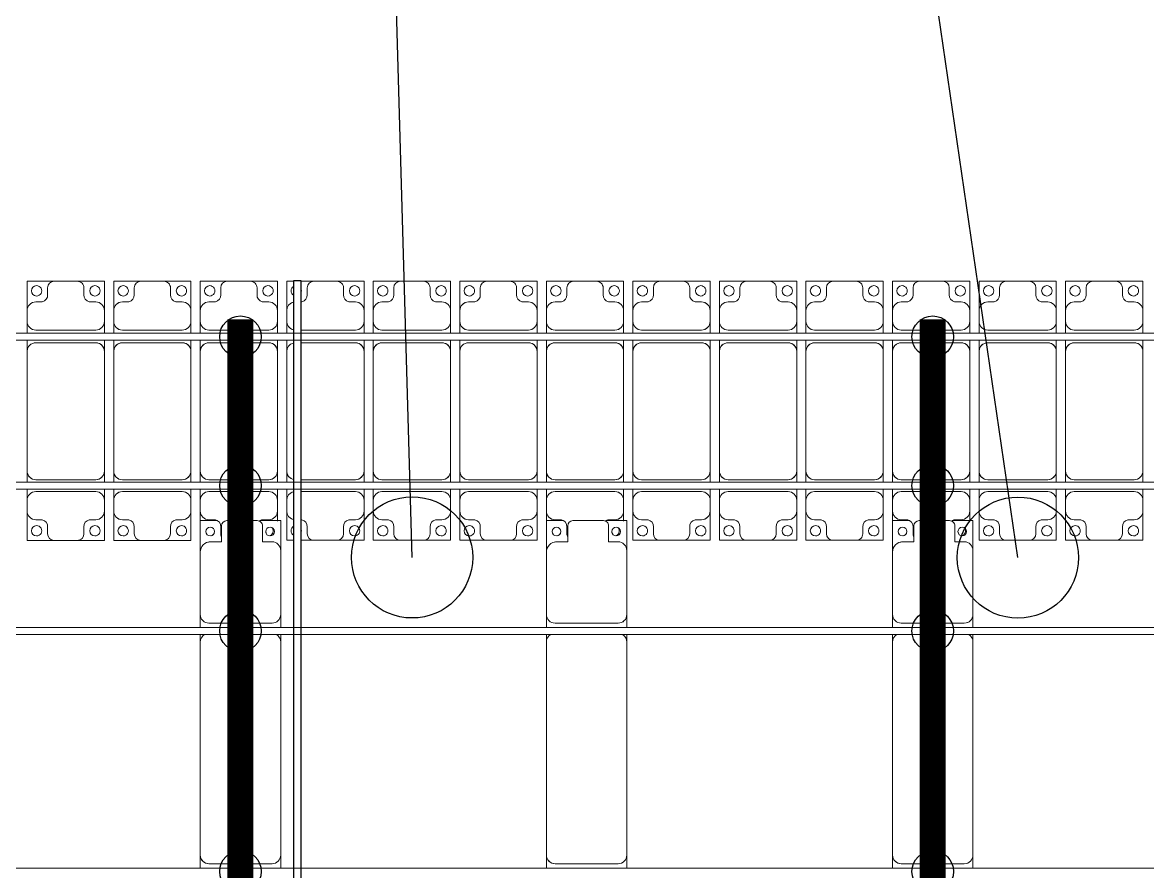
# Model space of a CAD drawing. Header units: millimetres. Extents: x -178706 to 107777, y -87310 to 933.
# Drawn here: x -120151 to -113651, y -8881 to -3975 of the extents above; entities that cross this region are included whole.
import ezdxf

# ---------------------------------------------------------------- set-up
doc = ezdxf.new("R2010")
doc.units = ezdxf.units.MM
doc.layers.add('A-GENM', color=13, linetype='Continuous', lineweight=9)
doc.layers.add('S-BEAM', color=12, linetype='Continuous', lineweight=9)
for name, color, linetype in [('GC-BICH NEO', 6, 'Continuous'), ('GC-DAY NEO', 5, 'Continuous'), ('GC-HOP 40x60 GIA CUONG', 1, 'Continuous')]:
    doc.layers.add(name, color=color, linetype=linetype)

# ---------------------------------------------------------------- blocks, each defined once
blk = doc.blocks.new('Dai phao do pin - DẢI PHAO ĐỠ PIN-V26-BỐ TRÍ KHUNG KẾT CẤU BÈ PIN 04')
at = {"layer": 'A-GENM', "color": 7}
for p, q in [((67074.7, 241.6), (67149.7, 241.6)), ((68380.3, 241.6), (67149.7, 241.6)), ((68380.3, 241.6), (68424.7, 241.6)), ((68464.7, 241.6), (68539.7, 241.6)), ((68899.7, 241.6), (68539.7, 241.6)), ((68899.7, 241.6), (69082.2, 241.6)), ((69082.2, 241.6), (69082.2, 142.1)), ((67099.7, 191.6), (67099.7, -173.4)), ((68489.7, 191.6), (68489.7, -173.4)), ((68959.7, 118.2), (68959.7, 181.6)), ((69052.2, 118.2), (68959.7, 118.2)), ((69082.2, -88.2), (69082.2, 88.2)), ((68959.7, -173.4), (68959.7, -118.2)), ((68959.7, -118.2), (69052.2, -118.2)), ((69082.2, -105.4), (69082.2, -223.4)), ((67149.7, -223.4), (67074.7, -223.4)), ((67149.7, -223.4), (68380.3, -223.4)), ((68424.7, -223.4), (68380.3, -223.4)), ((68539.7, -223.4), (68464.7, -223.4)), ((68539.7, -223.4), (68909.7, -223.4)), ((69082.2, -223.4), (68909.7, -223.4))]:
    blk.add_line(p, q, dxfattribs=at)
for centre, radius, start, end in [((67149.7, 191.6), 50, 90, 180), ((67149.7, 191.6), 50, 105, 180), ((68380.3, 191.6), 50, 30, 90), ((68380.3, 191.6), 50, 30, 90), ((68539.7, 191.6), 50, 90, 180), ((68539.7, 191.6), 50, 135, 180), ((68899.7, 181.6), 60, 0, 90), ((68899.7, 181.6), 60, 0, 30), ((69018.6, 183.2), 25, 360, 180), ((69018.6, 183.2), 25, 180, 360), ((69052.2, 88.2), 30, 360, 90), ((69052.2, -88.2), 30, 270, 0), ((69052.2, -88.2), 30, 300, 330), ((67149.7, -173.4), 50, 180, 270), ((67149.7, -173.4), 50, 180, 270), ((68539.7, -173.4), 50, 180, 270), ((68539.7, -173.4), 50, 180, 225), ((68909.7, -173.4), 50, 270, 0), ((68909.7, -173.4), 50, 315, 0), ((69018.6, -161.8), 25, 360, 180), ((69018.6, -161.8), 25, 180, 360), ((69018.6, -161.8), 25, 90, 105), ((68380.3, -173.4), 50, 270, 330), ((68380.3, -173.4), 50, 285, 330)]:
    blk.add_arc(centre, radius, start, end, dxfattribs=at)
blk = doc.blocks.new('Dai phao do pin - DẢI PHAO ĐỠ PIN-V27-BỐ TRÍ KHUNG KẾT CẤU BÈ PIN 04')
at = {"layer": 'A-GENM', "color": 7}
for p, q in [((67074.7, 241.6), (67149.7, 241.6)), ((68380.3, 241.6), (67149.7, 241.6)), ((68380.3, 241.6), (68424.7, 241.6)), ((68464.7, 241.6), (68539.7, 241.6)), ((68899.7, 241.6), (68539.7, 241.6)), ((68899.7, 241.6), (69082.2, 241.6)), ((69082.2, 241.6), (69082.2, 142.1)), ((67099.7, 191.6), (67099.7, -173.4)), ((68489.7, 191.6), (68489.7, -173.4)), ((68959.7, 118.2), (68959.7, 181.6)), ((69052.2, 118.2), (68959.7, 118.2)), ((69082.2, -88.2), (69082.2, 88.2)), ((68959.7, -173.4), (68959.7, -118.2)), ((68959.7, -118.2), (69052.2, -118.2)), ((69082.2, -105.4), (69082.2, -223.4)), ((67149.7, -223.4), (67074.7, -223.4)), ((67149.7, -223.4), (68380.3, -223.4)), ((68424.7, -223.4), (68380.3, -223.4)), ((68539.7, -223.4), (68464.7, -223.4)), ((68539.7, -223.4), (68909.7, -223.4)), ((69082.2, -223.4), (68909.7, -223.4))]:
    blk.add_line(p, q, dxfattribs=at)
for centre, radius, start, end in [((67149.7, 191.6), 50, 90, 180), ((67149.7, 191.6), 50, 105, 180), ((68380.3, 191.6), 50, 30, 90), ((68380.3, 191.6), 50, 30, 90), ((68539.7, 191.6), 50, 90, 180), ((68539.7, 191.6), 50, 135, 180), ((68899.7, 181.6), 60, 0, 90), ((68899.7, 181.6), 60, 0, 30), ((69018.6, 183.2), 25, 360, 180), ((69018.6, 183.2), 25, 180, 360), ((69052.2, 88.2), 30, 360, 90), ((69052.2, -88.2), 30, 270, 0), ((69052.2, -88.2), 30, 300, 330), ((67149.7, -173.4), 50, 180, 270), ((67149.7, -173.4), 50, 180, 270), ((68539.7, -173.4), 50, 180, 270), ((68539.7, -173.4), 50, 180, 225), ((68909.7, -173.4), 50, 270, 0), ((68909.7, -173.4), 50, 315, 0), ((69018.6, -161.8), 25, 360, 180), ((69018.6, -161.8), 25, 180, 360), ((69018.6, -161.8), 25, 90, 105), ((68380.3, -173.4), 50, 270, 330), ((68380.3, -173.4), 50, 285, 330)]:
    blk.add_arc(centre, radius, start, end, dxfattribs=at)
blk = doc.blocks.new('Dai phao do pin - DẢI PHAO ĐỠ PIN-V28-BỐ TRÍ KHUNG KẾT CẤU BÈ PIN 04')
at = {"layer": 'A-GENM', "color": 7}
for p, q in [((67074.7, 241.6), (67149.7, 241.6)), ((68380.3, 241.6), (67149.7, 241.6)), ((68380.3, 241.6), (68424.7, 241.6)), ((68464.7, 241.6), (68539.7, 241.6)), ((68899.7, 241.6), (68539.7, 241.6)), ((68899.7, 241.6), (69082.2, 241.6)), ((69082.2, 241.6), (69082.2, 142.1)), ((67099.7, 191.6), (67099.7, -173.4)), ((68489.7, 191.6), (68489.7, -173.4)), ((68959.7, 118.2), (68959.7, 181.6)), ((69052.2, 118.2), (68959.7, 118.2)), ((69082.2, -88.2), (69082.2, 88.2)), ((68959.7, -173.4), (68959.7, -118.2)), ((68959.7, -118.2), (69052.2, -118.2)), ((69082.2, -105.4), (69082.2, -223.4)), ((67149.7, -223.4), (67074.7, -223.4)), ((67149.7, -223.4), (68380.3, -223.4)), ((68424.7, -223.4), (68380.3, -223.4)), ((68539.7, -223.4), (68464.7, -223.4)), ((68539.7, -223.4), (68909.7, -223.4)), ((69082.2, -223.4), (68909.7, -223.4))]:
    blk.add_line(p, q, dxfattribs=at)
for centre, radius, start, end in [((67149.7, 191.6), 50, 90, 180), ((67149.7, 191.6), 50, 105, 180), ((68380.3, 191.6), 50, 30, 90), ((68380.3, 191.6), 50, 30, 90), ((68539.7, 191.6), 50, 90, 180), ((68539.7, 191.6), 50, 135, 180), ((68899.7, 181.6), 60, 0, 90), ((68899.7, 181.6), 60, 0, 30), ((69018.6, 183.2), 25, 360, 180), ((69018.6, 183.2), 25, 180, 360), ((69052.2, 88.2), 30, 360, 90), ((69052.2, -88.2), 30, 270, 0), ((69052.2, -88.2), 30, 300, 330), ((67149.7, -173.4), 50, 180, 270), ((67149.7, -173.4), 50, 180, 270), ((68539.7, -173.4), 50, 180, 270), ((68539.7, -173.4), 50, 180, 225), ((68909.7, -173.4), 50, 270, 0), ((68909.7, -173.4), 50, 315, 0), ((69018.6, -161.8), 25, 360, 180), ((69018.6, -161.8), 25, 180, 360), ((69018.6, -161.8), 25, 90, 105), ((68380.3, -173.4), 50, 270, 330), ((68380.3, -173.4), 50, 285, 330)]:
    blk.add_arc(centre, radius, start, end, dxfattribs=at)
blk = doc.blocks.new('Dầm C52 - Dầm C52-21052-BỐ TRÍ KHUNG KẾT CẤU BÈ PIN 04')
at = {"layer": 'S-BEAM', "color": 1}
blk.add_line((63551.9, -20), (-63551.9, -20), dxfattribs=at)
blk = doc.blocks.new('Dầm C52 - Dầm C52-21053-BỐ TRÍ KHUNG KẾT CẤU BÈ PIN 04')
at = {"layer": 'S-BEAM', "color": 1}
for p, q in [((-63553.8, 20), (63553.8, 20)), ((63553.8, -20), (-63553.8, -20))]:
    blk.add_line(p, q, dxfattribs=at)
blk = doc.blocks.new('Dầm C52 - Dầm C52-21054-BỐ TRÍ KHUNG KẾT CẤU BÈ PIN 04')
at = {"layer": 'S-BEAM', "color": 1}
for p, q in [((-63555, 20), (63555, 20)), ((63555, -20), (-63555, -20))]:
    blk.add_line(p, q, dxfattribs=at)
blk = doc.blocks.new('Dầm C52 - Dầm C52-21055-BỐ TRÍ KHUNG KẾT CẤU BÈ PIN 04')
at = {"layer": 'S-BEAM', "color": 1}
for p, q in [((-63556.2, 20), (63556.2, 20)), ((63556.2, -20), (-63556.2, -20))]:
    blk.add_line(p, q, dxfattribs=at)
blk = doc.blocks.new('Dầm C52 - Hộp 40x60-15957-BỐ TRÍ KHUNG KẾT CẤU BÈ PIN 04')
at = {"layer": 'S-BEAM', "color": 3, "lineweight": 25}
for p, q in [((-37160, 20), (37160, 20)), ((37160, 20), (37160, -20)), ((37160, -20), (-37160, -20))]:
    blk.add_line(p, q, dxfattribs=at)
blk = doc.blocks.new('Dai phaodi lai - DẢI PHAO ĐI LẠI-21666-BỐ TRÍ KHUNG KẾT CẤU BÈ PIN 04')
at = {"layer": 'A-GENM', "color": 7}
for p, q in [((50776.8, 748.4), (50933.1, 748.4)), ((50776.8, 579.3), (50776.8, 748.4)), ((51066.9, 748.4), (50933.1, 748.4)), ((51066.9, 748.4), (51223.2, 748.4)), ((51223.2, 748.4), (51223.2, 579.3)), ((51276.8, 748.4), (51433.1, 748.4)), ((51276.8, 579.3), (51276.8, 748.4)), ((51566.9, 748.4), (51433.1, 748.4)), ((51566.9, 748.4), (51723.2, 748.4)), ((51723.2, 748.4), (51723.2, 579.3)), ((51776.8, 748.4), (51933.1, 748.4)), ((51776.8, 579.3), (51776.8, 748.4)), ((52066.9, 748.4), (51933.1, 748.4)), ((52066.9, 748.4), (52223.2, 748.4)), ((52223.2, 748.4), (52223.2, 579.3)), ((52276.8, 748.4), (52318.3, 748.4)), ((52276.8, 579.3), (52276.8, 748.4)), ((52358.3, 748.4), (52433.1, 748.4)), ((52566.9, 748.4), (52433.1, 748.4)), ((52566.9, 748.4), (52723.2, 748.4)), ((52723.2, 748.4), (52723.2, 579.3)), ((52776.8, 748.4), (52933.1, 748.4)), ((52776.8, 579.3), (52776.8, 748.4)), ((53066.9, 748.4), (52933.1, 748.4)), ((53066.9, 748.4), (53223.2, 748.4)), ((53223.2, 748.4), (53223.2, 579.3)), ((53276.8, 748.4), (53433.1, 748.4)), ((53276.8, 579.3), (53276.8, 748.4)), ((53566.9, 748.4), (53433.1, 748.4)), ((53566.9, 748.4), (53723.2, 748.4)), ((53723.2, 748.4), (53723.2, 579.3)), ((53776.8, 748.4), (53933.1, 748.4)), ((53776.8, 579.3), (53776.8, 748.4)), ((54066.9, 748.4), (53933.1, 748.4)), ((54066.9, 748.4), (54223.2, 748.4)), ((54223.2, 748.4), (54223.2, 579.3)), ((54276.8, 748.4), (54433.1, 748.4)), ((54276.8, 579.3), (54276.8, 748.4)), ((54566.9, 748.4), (54433.1, 748.4)), ((54566.9, 748.4), (54723.2, 748.4)), ((54723.2, 748.4), (54723.2, 579.3)), ((54776.8, 748.4), (54933.1, 748.4)), ((54776.8, 579.3), (54776.8, 748.4)), ((55066.9, 748.4), (54933.1, 748.4)), ((55066.9, 748.4), (55223.2, 748.4)), ((55223.2, 748.4), (55223.2, 579.3)), ((55276.8, 748.4), (55433.1, 748.4)), ((55276.8, 579.3), (55276.8, 748.4)), ((55566.9, 748.4), (55433.1, 748.4)), ((55566.9, 748.4), (55723.2, 748.4)), ((55723.2, 748.4), (55723.2, 579.3)), ((55776.8, 748.4), (55933.1, 748.4)), ((55776.8, 579.3), (55776.8, 748.4)), ((56066.9, 748.4), (55933.1, 748.4)), ((56066.9, 748.4), (56223.2, 748.4)), ((56223.2, 748.4), (56223.2, 579.3)), ((56276.8, 748.4), (56433.1, 748.4)), ((56276.8, 579.3), (56276.8, 748.4)), ((56566.9, 748.4), (56433.1, 748.4)), ((56566.9, 748.4), (56723.2, 748.4)), ((56723.2, 748.4), (56723.2, 579.3)), ((56776.8, 748.4), (56933.1, 748.4)), ((56776.8, 579.3), (56776.8, 748.4)), ((57066.9, 748.4), (56933.1, 748.4)), ((57066.9, 748.4), (57223.2, 748.4)), ((57223.2, 748.4), (57223.2, 579.3)), ((50895.1, 710.4), (50895.1, 670.7)), ((51104.9, 670.7), (51104.9, 710.4)), ((51395.1, 710.4), (51395.1, 670.7)), ((51604.9, 670.7), (51604.9, 710.4)), ((51895.1, 710.4), (51895.1, 670.7)), ((52104.9, 670.7), (52104.9, 710.4)), ((52395.1, 710.4), (52395.1, 670.7)), ((52604.9, 670.7), (52604.9, 710.4)), ((52895.1, 710.4), (52895.1, 670.7)), ((53104.9, 670.7), (53104.9, 710.4)), ((53395.1, 710.4), (53395.1, 670.7)), ((53604.9, 670.7), (53604.9, 710.4)), ((53895.1, 710.4), (53895.1, 670.7)), ((54104.9, 670.7), (54104.9, 710.4)), ((54395.1, 710.4), (54395.1, 670.7)), ((54604.9, 670.7), (54604.9, 710.4)), ((54895.1, 710.4), (54895.1, 670.7)), ((55104.9, 670.7), (55104.9, 710.4)), ((55395.1, 710.4), (55395.1, 670.7)), ((55604.9, 670.7), (55604.9, 710.4)), ((55895.1, 710.4), (55895.1, 670.7)), ((56104.9, 670.7), (56104.9, 710.4)), ((56395.1, 710.4), (56395.1, 670.7)), ((56604.9, 670.7), (56604.9, 710.4)), ((56895.1, 710.4), (56895.1, 670.7)), ((57104.9, 670.7), (57104.9, 710.4)), ((50864.3, 629.3), (50826.8, 629.3)), ((51173.2, 629.3), (51135.7, 629.3)), ((51364.3, 629.3), (51326.8, 629.3)), ((51673.2, 629.3), (51635.7, 629.3)), ((51864.3, 629.3), (51826.8, 629.3)), ((52173.2, 629.3), (52135.7, 629.3)), ((52364.3, 629.3), (52358.3, 629.3)), ((52673.2, 629.3), (52635.7, 629.3)), ((52864.3, 629.3), (52826.8, 629.3)), ((53173.2, 629.3), (53135.7, 629.3)), ((53364.3, 629.3), (53326.8, 629.3)), ((53673.2, 629.3), (53635.7, 629.3)), ((53864.3, 629.3), (53826.8, 629.3)), ((54173.2, 629.3), (54135.7, 629.3)), ((54364.3, 629.3), (54326.8, 629.3)), ((54673.2, 629.3), (54635.7, 629.3)), ((54864.3, 629.3), (54826.8, 629.3)), ((55173.2, 629.3), (55135.7, 629.3)), ((55364.3, 629.3), (55326.8, 629.3)), ((55673.2, 629.3), (55635.7, 629.3)), ((55864.3, 629.3), (55826.8, 629.3)), ((56173.2, 629.3), (56135.7, 629.3)), ((56364.3, 629.3), (56326.8, 629.3)), ((56673.2, 629.3), (56635.7, 629.3)), ((56864.3, 629.3), (56826.8, 629.3)), ((57173.2, 629.3), (57135.7, 629.3)), ((50776.8, 579.3), (50776.8, 516.7)), ((51223.2, 516.7), (51223.2, 579.3)), ((51276.8, 579.3), (51276.8, 516.7)), ((51723.2, 516.7), (51723.2, 579.3)), ((51776.8, 579.3), (51776.8, 516.7)), ((52223.2, 516.7), (52223.2, 579.3)), ((52276.8, 579.3), (52276.8, 516.7)), ((52723.2, 516.7), (52723.2, 579.3)), ((52776.8, 579.3), (52776.8, 516.7)), ((53223.2, 516.7), (53223.2, 579.3)), ((53276.8, 579.3), (53276.8, 516.7)), ((53723.2, 516.7), (53723.2, 579.3)), ((53776.8, 579.3), (53776.8, 516.7)), ((54223.2, 516.7), (54223.2, 579.3)), ((54276.8, 579.3), (54276.8, 516.7)), ((54723.2, 516.7), (54723.2, 579.3)), ((54776.8, 579.3), (54776.8, 516.7)), ((55223.2, 516.7), (55223.2, 579.3)), ((55276.8, 579.3), (55276.8, 516.7)), ((55723.2, 516.7), (55723.2, 579.3)), ((55776.8, 579.3), (55776.8, 516.7)), ((56223.2, 516.7), (56223.2, 579.3)), ((56276.8, 579.3), (56276.8, 516.7)), ((56723.2, 516.7), (56723.2, 579.3)), ((56776.8, 579.3), (56776.8, 516.7)), ((57223.2, 516.7), (57223.2, 579.3)), ((50776.8, 447.9), (50776.8, 516.7)), ((50826.8, 466.7), (51173.2, 466.7)), ((51223.2, 516.7), (51223.2, 447.9)), ((51276.8, 447.9), (51276.8, 516.7)), ((51326.8, 466.7), (51673.2, 466.7)), ((51723.2, 516.7), (51723.2, 447.9)), ((51776.8, 447.9), (51776.8, 516.7)), ((51826.8, 466.7), (52173.2, 466.7)), ((52223.2, 516.7), (52223.2, 447.9)), ((52276.8, 447.9), (52276.8, 516.7)), ((52358.3, 466.7), (52673.2, 466.7)), ((52723.2, 516.7), (52723.2, 447.9)), ((52776.8, 447.9), (52776.8, 516.7)), ((52826.8, 466.7), (53173.2, 466.7)), ((53223.2, 516.7), (53223.2, 447.9)), ((53276.8, 447.9), (53276.8, 516.7)), ((53326.8, 466.7), (53673.2, 466.7)), ((53723.2, 516.7), (53723.2, 447.9)), ((53776.8, 447.9), (53776.8, 516.7)), ((53826.8, 466.7), (54173.2, 466.7)), ((54223.2, 516.7), (54223.2, 447.9)), ((54276.8, 447.9), (54276.8, 516.7)), ((54326.8, 466.7), (54673.2, 466.7)), ((54723.2, 516.7), (54723.2, 447.9)), ((54776.8, 447.9), (54776.8, 516.7)), ((54826.8, 466.7), (55173.2, 466.7)), ((55223.2, 516.7), (55223.2, 447.9)), ((55276.8, 447.9), (55276.8, 516.7)), ((55326.8, 466.7), (55673.2, 466.7)), ((55723.2, 516.7), (55723.2, 447.9)), ((55776.8, 447.9), (55776.8, 516.7)), ((55826.8, 466.7), (56173.2, 466.7)), ((56223.2, 516.7), (56223.2, 447.9)), ((56276.8, 447.9), (56276.8, 516.7)), ((56326.8, 466.7), (56673.2, 466.7)), ((56723.2, 516.7), (56723.2, 447.9)), ((56776.8, 447.9), (56776.8, 516.7)), ((56826.8, 466.7), (57173.2, 466.7)), ((57223.2, 516.7), (57223.2, 447.9)), ((50776.8, 343.3), (50776.8, 407.9)), ((51173.2, 393.3), (50826.8, 393.3)), ((51223.2, 407.9), (51223.2, 343.3)), ((51276.8, 343.3), (51276.8, 407.9)), ((51673.2, 393.3), (51326.8, 393.3)), ((51723.2, 407.9), (51723.2, 343.3)), ((51776.8, 343.3), (51776.8, 407.9)), ((52173.2, 393.3), (51826.8, 393.3)), ((52223.2, 407.9), (52223.2, 343.3)), ((52276.8, 343.3), (52276.8, 407.9)), ((52673.2, 393.3), (52358.3, 393.3)), ((52723.2, 407.9), (52723.2, 343.3)), ((52776.8, 343.3), (52776.8, 407.9)), ((53173.2, 393.3), (52826.8, 393.3)), ((53223.2, 407.9), (53223.2, 343.3)), ((53276.8, 343.3), (53276.8, 407.9)), ((53673.2, 393.3), (53326.8, 393.3)), ((53723.2, 407.9), (53723.2, 343.3)), ((53776.8, 343.3), (53776.8, 407.9)), ((54173.2, 393.3), (53826.8, 393.3)), ((54223.2, 407.9), (54223.2, 343.3)), ((54276.8, 343.3), (54276.8, 407.9)), ((54673.2, 393.3), (54326.8, 393.3)), ((54723.2, 407.9), (54723.2, 343.3)), ((54776.8, 343.3), (54776.8, 407.9)), ((55173.2, 393.3), (54826.8, 393.3)), ((55223.2, 407.9), (55223.2, 343.3)), ((55276.8, 343.3), (55276.8, 407.9)), ((55673.2, 393.3), (55326.8, 393.3)), ((55723.2, 407.9), (55723.2, 343.3)), ((55776.8, 343.3), (55776.8, 407.9)), ((56173.2, 393.3), (55826.8, 393.3)), ((56223.2, 407.9), (56223.2, 343.3)), ((56276.8, 343.3), (56276.8, 407.9)), ((56673.2, 393.3), (56326.8, 393.3)), ((56723.2, 407.9), (56723.2, 343.3)), ((56776.8, 343.3), (56776.8, 407.9)), ((57173.2, 393.3), (56826.8, 393.3)), ((57223.2, 407.9), (57223.2, 343.3)), ((50776.8, 343.3), (50776.8, -348.3)), ((51223.2, -348.3), (51223.2, 343.3)), ((51276.8, 343.3), (51276.8, -348.3)), ((51723.2, -348.3), (51723.2, 343.3)), ((51776.8, 343.3), (51776.8, -348.3)), ((52223.2, -348.3), (52223.2, 343.3)), ((52276.8, 343.3), (52276.8, -348.3)), ((52723.2, -348.3), (52723.2, 343.3)), ((52776.8, 343.3), (52776.8, -348.3)), ((53223.2, -348.3), (53223.2, 343.3)), ((53276.8, 343.3), (53276.8, -348.3)), ((53723.2, -348.3), (53723.2, 343.3)), ((53776.8, 343.3), (53776.8, -348.3)), ((54223.2, -348.3), (54223.2, 343.3)), ((54276.8, 343.3), (54276.8, -348.3)), ((54723.2, -348.3), (54723.2, 343.3)), ((54776.8, 343.3), (54776.8, -348.3)), ((55223.2, -348.3), (55223.2, 343.3)), ((55276.8, 343.3), (55276.8, -348.3)), ((55723.2, -348.3), (55723.2, 343.3)), ((55776.8, 343.3), (55776.8, -348.3)), ((56223.2, -348.3), (56223.2, 343.3)), ((56276.8, 343.3), (56276.8, -348.3)), ((56723.2, -348.3), (56723.2, 343.3)), ((56776.8, 343.3), (56776.8, -348.3)), ((57223.2, -348.3), (57223.2, 343.3)), ((50776.8, -412.1), (50776.8, -348.3)), ((51223.2, -348.3), (51223.2, -412.1)), ((51276.8, -412.1), (51276.8, -348.3)), ((51723.2, -348.3), (51723.2, -412.1)), ((51776.8, -412.1), (51776.8, -348.3)), ((52223.2, -348.3), (52223.2, -412.1)), ((52276.8, -412.1), (52276.8, -348.3)), ((52723.2, -348.3), (52723.2, -412.1)), ((52776.8, -412.1), (52776.8, -348.3)), ((53223.2, -348.3), (53223.2, -412.1)), ((53276.8, -412.1), (53276.8, -348.3)), ((53723.2, -348.3), (53723.2, -412.1)), ((53776.8, -412.1), (53776.8, -348.3)), ((54223.2, -348.3), (54223.2, -412.1)), ((54276.8, -412.1), (54276.8, -348.3)), ((54723.2, -348.3), (54723.2, -412.1)), ((54776.8, -412.1), (54776.8, -348.3)), ((55223.2, -348.3), (55223.2, -412.1)), ((55276.8, -412.1), (55276.8, -348.3)), ((55723.2, -348.3), (55723.2, -412.1)), ((55776.8, -412.1), (55776.8, -348.3)), ((56223.2, -348.3), (56223.2, -412.1)), ((56276.8, -412.1), (56276.8, -348.3)), ((56723.2, -348.3), (56723.2, -412.1)), ((56776.8, -412.1), (56776.8, -348.3)), ((57223.2, -348.3), (57223.2, -412.1)), ((50776.8, -516.7), (50776.8, -452.1)), ((50826.8, -398.3), (51173.2, -398.3)), ((51223.2, -452.1), (51223.2, -516.7)), ((51276.8, -516.7), (51276.8, -452.1)), ((51326.8, -398.3), (51673.2, -398.3)), ((51723.2, -452.1), (51723.2, -516.7)), ((51776.8, -516.7), (51776.8, -452.1)), ((51826.8, -398.3), (52173.2, -398.3)), ((52223.2, -452.1), (52223.2, -516.7)), ((52276.8, -516.7), (52276.8, -452.1)), ((52358.3, -398.3), (52673.2, -398.3)), ((52723.2, -452.1), (52723.2, -516.7)), ((52776.8, -516.7), (52776.8, -452.1)), ((52826.8, -398.3), (53173.2, -398.3)), ((53223.2, -452.1), (53223.2, -516.7)), ((53276.8, -516.7), (53276.8, -452.1)), ((53326.8, -398.3), (53673.2, -398.3)), ((53723.2, -452.1), (53723.2, -516.7)), ((53776.8, -516.7), (53776.8, -452.1)), ((53826.8, -398.3), (54173.2, -398.3)), ((54223.2, -452.1), (54223.2, -516.7)), ((54276.8, -516.7), (54276.8, -452.1)), ((54326.8, -398.3), (54673.2, -398.3)), ((54723.2, -452.1), (54723.2, -516.7)), ((54776.8, -516.7), (54776.8, -452.1)), ((54826.8, -398.3), (55173.2, -398.3)), ((55223.2, -452.1), (55223.2, -516.7)), ((55276.8, -516.7), (55276.8, -452.1)), ((55326.8, -398.3), (55673.2, -398.3)), ((55723.2, -452.1), (55723.2, -516.7)), ((55776.8, -516.7), (55776.8, -452.1)), ((55826.8, -398.3), (56173.2, -398.3)), ((56223.2, -452.1), (56223.2, -516.7)), ((56276.8, -516.7), (56276.8, -452.1)), ((56326.8, -398.3), (56673.2, -398.3)), ((56723.2, -452.1), (56723.2, -516.7)), ((56776.8, -516.7), (56776.8, -452.1)), ((56826.8, -398.3), (57173.2, -398.3)), ((57223.2, -452.1), (57223.2, -516.7)), ((50776.8, -516.7), (50776.8, -579.3)), ((51173.2, -466.7), (50826.8, -466.7)), ((51223.2, -579.3), (51223.2, -516.7)), ((51276.8, -516.7), (51276.8, -579.3)), ((51673.2, -466.7), (51326.8, -466.7)), ((51723.2, -579.3), (51723.2, -516.7)), ((51776.8, -516.7), (51776.8, -579.3)), ((52173.2, -466.7), (51826.8, -466.7)), ((52223.2, -579.3), (52223.2, -516.7)), ((52276.8, -516.7), (52276.8, -579.3)), ((52673.2, -466.7), (52358.3, -466.7)), ((52723.2, -579.3), (52723.2, -516.7)), ((52776.8, -516.7), (52776.8, -579.3)), ((53173.2, -466.7), (52826.8, -466.7)), ((53223.2, -579.3), (53223.2, -516.7)), ((53276.8, -516.7), (53276.8, -579.3)), ((53673.2, -466.7), (53326.8, -466.7)), ((53723.2, -579.3), (53723.2, -516.7)), ((53776.8, -516.7), (53776.8, -579.3)), ((54173.2, -466.7), (53826.8, -466.7)), ((54223.2, -579.3), (54223.2, -516.7)), ((54276.8, -516.7), (54276.8, -579.3)), ((54673.2, -466.7), (54326.8, -466.7)), ((54723.2, -579.3), (54723.2, -516.7)), ((54776.8, -516.7), (54776.8, -579.3)), ((55173.2, -466.7), (54826.8, -466.7)), ((55223.2, -579.3), (55223.2, -516.7)), ((55276.8, -516.7), (55276.8, -579.3)), ((55673.2, -466.7), (55326.8, -466.7)), ((55723.2, -579.3), (55723.2, -516.7)), ((55776.8, -516.7), (55776.8, -579.3)), ((56173.2, -466.7), (55826.8, -466.7)), ((56223.2, -579.3), (56223.2, -516.7)), ((56276.8, -516.7), (56276.8, -579.3)), ((56673.2, -466.7), (56326.8, -466.7)), ((56723.2, -579.3), (56723.2, -516.7)), ((56776.8, -516.7), (56776.8, -579.3)), ((57173.2, -466.7), (56826.8, -466.7)), ((57223.2, -579.3), (57223.2, -516.7)), ((50776.8, -748.4), (50776.8, -579.3)), ((51223.2, -579.3), (51223.2, -748.4)), ((51276.8, -748.4), (51276.8, -579.3)), ((51723.2, -579.3), (51723.2, -748.4)), ((51776.8, -634.6), (51776.8, -579.3)), ((52223.2, -579.3), (52223.2, -637.1)), ((52276.8, -748.4), (52276.8, -579.3)), ((52723.2, -579.3), (52723.2, -748.4)), ((52776.8, -748.4), (52776.8, -579.3)), ((53223.2, -579.3), (53223.2, -748.4)), ((53276.8, -748.4), (53276.8, -579.3)), ((53723.2, -579.3), (53723.2, -748.4)), ((53776.8, -634.6), (53776.8, -579.3)), ((54223.2, -579.3), (54223.2, -637.1)), ((54276.8, -748.4), (54276.8, -579.3)), ((54723.2, -579.3), (54723.2, -748.4)), ((54776.8, -748.4), (54776.8, -579.3)), ((55223.2, -579.3), (55223.2, -748.4)), ((55276.8, -748.4), (55276.8, -579.3)), ((55723.2, -579.3), (55723.2, -748.4)), ((55776.8, -634.6), (55776.8, -579.3)), ((56223.2, -579.3), (56223.2, -637.1)), ((56276.8, -748.4), (56276.8, -579.3)), ((56723.2, -579.3), (56723.2, -748.4)), ((56776.8, -748.4), (56776.8, -579.3)), ((57223.2, -579.3), (57223.2, -748.4)), ((50826.8, -629.3), (50864.3, -629.3)), ((51135.7, -629.3), (51173.2, -629.3)), ((51326.8, -629.3), (51364.3, -629.3)), ((51635.7, -629.3), (51673.2, -629.3)), ((51826.8, -629.3), (51864.3, -629.3)), ((52135.7, -629.3), (52173.2, -629.3)), ((52358.3, -629.3), (52364.3, -629.3)), ((52635.7, -629.3), (52673.2, -629.3)), ((52826.8, -629.3), (52864.3, -629.3)), ((53135.7, -629.3), (53173.2, -629.3)), ((53326.8, -629.3), (53364.3, -629.3)), ((53635.7, -629.3), (53673.2, -629.3)), ((53826.8, -629.3), (53864.3, -629.3)), ((54135.7, -629.3), (54173.2, -629.3)), ((54326.8, -629.3), (54364.3, -629.3)), ((54635.7, -629.3), (54673.2, -629.3)), ((54826.8, -629.3), (54864.3, -629.3)), ((55135.7, -629.3), (55173.2, -629.3)), ((55326.8, -629.3), (55364.3, -629.3)), ((55635.7, -629.3), (55673.2, -629.3)), ((55826.8, -629.3), (55864.3, -629.3)), ((56135.7, -629.3), (56173.2, -629.3)), ((56326.8, -629.3), (56364.3, -629.3)), ((56635.7, -629.3), (56673.2, -629.3)), ((56826.8, -629.3), (56864.3, -629.3)), ((57135.7, -629.3), (57173.2, -629.3)), ((50895.1, -670.7), (50895.1, -710.4)), ((51104.9, -710.4), (51104.9, -670.7)), ((51395.1, -670.7), (51395.1, -710.4)), ((51604.9, -710.4), (51604.9, -670.7)), ((51895.1, -670.7), (51895.1, -710.4)), ((52395.1, -670.7), (52395.1, -710.4)), ((52604.9, -710.4), (52604.9, -670.7)), ((52895.1, -670.7), (52895.1, -710.4)), ((53104.9, -710.4), (53104.9, -670.7)), ((53395.1, -670.7), (53395.1, -710.4)), ((53604.9, -710.4), (53604.9, -670.7)), ((53895.1, -670.7), (53895.1, -710.4)), ((54395.1, -670.7), (54395.1, -710.4)), ((54604.9, -710.4), (54604.9, -670.7)), ((54895.1, -670.7), (54895.1, -710.4)), ((55104.9, -710.4), (55104.9, -670.7)), ((55395.1, -670.7), (55395.1, -710.4)), ((55604.9, -710.4), (55604.9, -670.7)), ((55895.1, -670.7), (55895.1, -710.4)), ((56395.1, -670.7), (56395.1, -710.4)), ((56604.9, -710.4), (56604.9, -670.7)), ((56895.1, -670.7), (56895.1, -710.4)), ((57104.9, -710.4), (57104.9, -670.7)), ((50933.1, -748.4), (50776.8, -748.4)), ((50933.1, -748.4), (51066.9, -748.4)), ((51223.2, -748.4), (51066.9, -748.4)), ((51433.1, -748.4), (51276.8, -748.4)), ((51433.1, -748.4), (51566.9, -748.4)), ((51723.2, -748.4), (51566.9, -748.4)), ((52318.3, -748.4), (52276.8, -748.4)), ((52433.1, -748.4), (52358.3, -748.4)), ((52433.1, -748.4), (52566.9, -748.4)), ((52723.2, -748.4), (52566.9, -748.4)), ((52933.1, -748.4), (52776.8, -748.4)), ((52933.1, -748.4), (53066.9, -748.4)), ((53223.2, -748.4), (53066.9, -748.4)), ((53433.1, -748.4), (53276.8, -748.4)), ((53433.1, -748.4), (53566.9, -748.4)), ((53723.2, -748.4), (53566.9, -748.4)), ((54433.1, -748.4), (54276.8, -748.4)), ((54433.1, -748.4), (54566.9, -748.4)), ((54723.2, -748.4), (54566.9, -748.4)), ((54933.1, -748.4), (54776.8, -748.4)), ((54933.1, -748.4), (55066.9, -748.4)), ((55223.2, -748.4), (55066.9, -748.4)), ((55433.1, -748.4), (55276.8, -748.4)), ((55433.1, -748.4), (55566.9, -748.4)), ((55723.2, -748.4), (55566.9, -748.4)), ((56433.1, -748.4), (56276.8, -748.4)), ((56433.1, -748.4), (56566.9, -748.4)), ((56723.2, -748.4), (56566.9, -748.4)), ((56933.1, -748.4), (56776.8, -748.4)), ((56933.1, -748.4), (57066.9, -748.4)), ((57223.2, -748.4), (57066.9, -748.4))]:
    blk.add_line(p, q, dxfattribs=at)
for centre, radius, start, end in [((50831.6, 693.3), 30, 90, 270), ((50831.6, 693.3), 30, 270, 90), ((50933.1, 710.4), 38, 90, 180), ((50933.1, 710.4), 38, 90, 135), ((51066.9, 710.4), 38, 360, 90), ((51066.9, 710.4), 38, 45, 90), ((51168.4, 693.3), 30, 90, 270), ((51168.4, 693.3), 30, 270, 90), ((51331.6, 693.3), 30, 90, 270), ((51331.6, 693.3), 30, 270, 90), ((51433.1, 710.4), 38, 90, 180), ((51433.1, 710.4), 38, 90, 135), ((51566.9, 710.4), 38, 360, 90), ((51566.9, 710.4), 38, 45, 90), ((51668.4, 693.3), 30, 90, 270), ((51668.4, 693.3), 30, 270, 90), ((51831.6, 693.3), 30, 90, 270), ((51831.6, 693.3), 30, 270, 90), ((51933.1, 710.4), 38, 90, 180), ((51933.1, 710.4), 38, 90, 135), ((52066.9, 710.4), 38, 360, 90), ((52066.9, 710.4), 38, 45, 90), ((52168.4, 693.3), 30, 90, 270), ((52168.4, 693.3), 30, 270, 90), ((52331.6, 693.3), 30, 120, 240), ((52433.1, 710.4), 38, 90, 180), ((52433.1, 710.4), 38, 90, 135), ((52566.9, 710.4), 38, 360, 90), ((52566.9, 710.4), 38, 45, 90), ((52668.4, 693.3), 30, 90, 270), ((52668.4, 693.3), 30, 270, 90), ((52831.6, 693.3), 30, 90, 270), ((52831.6, 693.3), 30, 270, 90), ((52933.1, 710.4), 38, 90, 180), ((52933.1, 710.4), 38, 90, 135), ((53066.9, 710.4), 38, 360, 90), ((53066.9, 710.4), 38, 45, 90), ((53168.4, 693.3), 30, 90, 270), ((53168.4, 693.3), 30, 270, 90), ((53331.6, 693.3), 30, 90, 270), ((53331.6, 693.3), 30, 270, 90), ((53433.1, 710.4), 38, 90, 180), ((53433.1, 710.4), 38, 90, 135), ((53566.9, 710.4), 38, 360, 90), ((53566.9, 710.4), 38, 45, 90), ((53668.4, 693.3), 30, 90, 270), ((53668.4, 693.3), 30, 270, 90), ((53831.6, 693.3), 30, 90, 270), ((53831.6, 693.3), 30, 270, 90), ((53933.1, 710.4), 38, 90, 180), ((53933.1, 710.4), 38, 90, 135), ((54066.9, 710.4), 38, 360, 90), ((54066.9, 710.4), 38, 45, 90), ((54168.4, 693.3), 30, 90, 270), ((54168.4, 693.3), 30, 270, 90), ((54331.6, 693.3), 30, 90, 270), ((54331.6, 693.3), 30, 270, 90), ((54433.1, 710.4), 38, 90, 180), ((54433.1, 710.4), 38, 90, 135), ((54566.9, 710.4), 38, 360, 90), ((54566.9, 710.4), 38, 45, 90), ((54668.4, 693.3), 30, 90, 270), ((54668.4, 693.3), 30, 270, 90), ((54831.6, 693.3), 30, 90, 270), ((54831.6, 693.3), 30, 270, 90), ((54933.1, 710.4), 38, 90, 180), ((54933.1, 710.4), 38, 90, 135), ((55066.9, 710.4), 38, 360, 90), ((55066.9, 710.4), 38, 45, 90), ((55168.4, 693.3), 30, 90, 270), ((55168.4, 693.3), 30, 270, 90), ((55331.6, 693.3), 30, 90, 270), ((55331.6, 693.3), 30, 270, 90), ((55433.1, 710.4), 38, 90, 180), ((55433.1, 710.4), 38, 90, 135), ((55566.9, 710.4), 38, 360, 90), ((55566.9, 710.4), 38, 45, 90), ((55668.4, 693.3), 30, 90, 270), ((55668.4, 693.3), 30, 270, 90), ((55831.6, 693.3), 30, 90, 270), ((55831.6, 693.3), 30, 270, 90), ((55933.1, 710.4), 38, 90, 180), ((55933.1, 710.4), 38, 90, 135), ((56066.9, 710.4), 38, 0, 90), ((56066.9, 710.4), 38, 45, 90), ((56168.4, 693.3), 30, 90, 270), ((56168.4, 693.3), 30, 270, 90), ((56331.6, 693.3), 30, 90, 270), ((56331.6, 693.3), 30, 270, 90), ((56433.1, 710.4), 38, 90, 180), ((56433.1, 710.4), 38, 90, 135), ((56566.9, 710.4), 38, 0, 90), ((56566.9, 710.4), 38, 45, 90), ((56668.4, 693.3), 30, 90, 270), ((56668.4, 693.3), 30, 270, 90), ((56831.6, 693.3), 30, 90, 270), ((56831.6, 693.3), 30, 270, 90), ((56933.1, 710.4), 38, 90, 180), ((56933.1, 710.4), 38, 90, 135), ((57066.9, 710.4), 38, 360, 90), ((57066.9, 710.4), 38, 45, 90), ((57168.4, 693.3), 30, 90, 270), ((57168.4, 693.3), 30, 270, 90), ((50855.2, 668.2), 40, 283.18854, 3.50807), ((51144.8, 668.2), 40, 176.49193, 256.81146), ((51355.2, 668.2), 40, 283.18854, 3.50807), ((51644.8, 668.2), 40, 176.49193, 256.81146), ((51855.2, 668.2), 40, 283.18854, 3.50807), ((52144.8, 668.2), 40, 176.49193, 256.81146), ((52331.6, 693.3), 30, 345, 15), ((52355.2, 668.2), 40, 283.18854, 3.50807), ((52644.8, 668.2), 40, 176.49193, 256.81146), ((52855.2, 668.2), 40, 283.18854, 3.50807), ((53144.8, 668.2), 40, 176.49193, 256.81146), ((53355.2, 668.2), 40, 283.18854, 3.50807), ((53644.8, 668.2), 40, 176.49193, 256.81146), ((53855.2, 668.2), 40, 283.18854, 3.50807), ((54144.8, 668.2), 40, 176.49193, 256.81146), ((54355.2, 668.2), 40, 283.18854, 3.50807), ((54644.8, 668.2), 40, 176.49193, 256.81146), ((54855.2, 668.2), 40, 283.18854, 3.50807), ((55144.8, 668.2), 40, 176.49193, 256.81146), ((55355.2, 668.2), 40, 283.18854, 3.50807), ((55644.8, 668.2), 40, 176.49193, 256.81146), ((55855.2, 668.2), 40, 283.18854, 3.50807), ((56144.8, 668.2), 40, 176.49193, 256.81146), ((56355.2, 668.2), 40, 283.18854, 3.50807), ((56644.8, 668.2), 40, 176.49193, 256.81146), ((56855.2, 668.2), 40, 283.18854, 3.50807), ((57144.8, 668.2), 40, 176.49193, 256.81146), ((50826.8, 579.3), 50, 90, 180), ((50826.8, 579.3), 50, 90, 135), ((51173.2, 579.3), 50, 0, 90), ((51173.2, 579.3), 50, 45, 90), ((51326.8, 579.3), 50, 90, 180), ((51326.8, 579.3), 50, 90, 135), ((51673.2, 579.3), 50, 360, 90), ((51673.2, 579.3), 50, 45, 90), ((51826.8, 579.3), 50, 90, 180), ((51826.8, 579.3), 50, 90, 135), ((52173.2, 579.3), 50, 0, 90), ((52173.2, 579.3), 50, 45, 90), ((52326.8, 579.3), 50, 105, 180), ((52326.8, 579.3), 50, 105, 135), ((52673.2, 579.3), 50, 360, 90), ((52673.2, 579.3), 50, 45, 90), ((52826.8, 579.3), 50, 90, 180), ((52826.8, 579.3), 50, 90, 135), ((53173.2, 579.3), 50, 0, 90), ((53173.2, 579.3), 50, 45, 90), ((53326.8, 579.3), 50, 90, 180), ((53326.8, 579.3), 50, 90, 135), ((53673.2, 579.3), 50, 0, 90), ((53673.2, 579.3), 50, 45, 90), ((53826.8, 579.3), 50, 90, 180), ((53826.8, 579.3), 50, 90, 135), ((54173.2, 579.3), 50, 0, 90), ((54173.2, 579.3), 50, 45, 90), ((54326.8, 579.3), 50, 90, 180), ((54326.8, 579.3), 50, 90, 135), ((54673.2, 579.3), 50, 0, 90), ((54673.2, 579.3), 50, 45, 90), ((54826.8, 579.3), 50, 90, 180), ((54826.8, 579.3), 50, 90, 135), ((55173.2, 579.3), 50, 0, 90), ((55173.2, 579.3), 50, 45, 90), ((55326.8, 579.3), 50, 90, 180), ((55326.8, 579.3), 50, 90, 135), ((55673.2, 579.3), 50, 0, 90), ((55673.2, 579.3), 50, 45, 90), ((55826.8, 579.3), 50, 90, 180), ((55826.8, 579.3), 50, 90, 135), ((56173.2, 579.3), 50, 0, 90), ((56173.2, 579.3), 50, 45, 90), ((56326.8, 579.3), 50, 90, 180), ((56326.8, 579.3), 50, 90, 135), ((56673.2, 579.3), 50, 360, 90), ((56673.2, 579.3), 50, 45, 90), ((56826.8, 579.3), 50, 90, 180), ((56826.8, 579.3), 50, 90, 135), ((57173.2, 579.3), 50, 0, 90), ((57173.2, 579.3), 50, 45, 90), ((50826.8, 516.7), 50, 180, 270), ((50826.8, 516.7), 50, 225, 270), ((51173.2, 516.7), 50, 270, 0), ((51173.2, 516.7), 50, 270, 315), ((51326.8, 516.7), 50, 180, 270), ((51326.8, 516.7), 50, 225, 270), ((51673.2, 516.7), 50, 270, 0), ((51673.2, 516.7), 50, 270, 315), ((51826.8, 516.7), 50, 180, 270), ((51826.8, 516.7), 50, 225, 270), ((52173.2, 516.7), 50, 270, 360), ((52173.2, 516.7), 50, 270, 315), ((52326.8, 516.7), 50, 180, 255), ((52326.8, 516.7), 50, 225, 255), ((52673.2, 516.7), 50, 270, 0), ((52673.2, 516.7), 50, 270, 315), ((52826.8, 516.7), 50, 180, 270), ((52826.8, 516.7), 50, 225, 270), ((53173.2, 516.7), 50, 270, 360), ((53173.2, 516.7), 50, 270, 315), ((53326.8, 516.7), 50, 180, 270), ((53326.8, 516.7), 50, 225, 270), ((53673.2, 516.7), 50, 270, 0), ((53673.2, 516.7), 50, 270, 315), ((53826.8, 516.7), 50, 180, 270), ((53826.8, 516.7), 50, 225, 270), ((54173.2, 516.7), 50, 270, 360), ((54173.2, 516.7), 50, 270, 315), ((54326.8, 516.7), 50, 180, 270), ((54326.8, 516.7), 50, 225, 270), ((54673.2, 516.7), 50, 270, 360), ((54673.2, 516.7), 50, 270, 315), ((54826.8, 516.7), 50, 180, 270), ((54826.8, 516.7), 50, 225, 270), ((55173.2, 516.7), 50, 270, 360), ((55173.2, 516.7), 50, 270, 315), ((55326.8, 516.7), 50, 180, 270), ((55326.8, 516.7), 50, 225, 270), ((55673.2, 516.7), 50, 270, 0), ((55673.2, 516.7), 50, 270, 315), ((55826.8, 516.7), 50, 180, 270), ((55826.8, 516.7), 50, 225, 270), ((56173.2, 516.7), 50, 270, 0), ((56173.2, 516.7), 50, 270, 315), ((56326.8, 516.7), 50, 180, 270), ((56326.8, 516.7), 50, 225, 270), ((56673.2, 516.7), 50, 270, 0), ((56673.2, 516.7), 50, 270, 315), ((56826.8, 516.7), 50, 180, 270), ((56826.8, 516.7), 50, 225, 270), ((57173.2, 516.7), 50, 270, 360), ((57173.2, 516.7), 50, 270, 315), ((50826.8, 343.3), 50, 90, 180), ((50826.8, 343.3), 50, 105, 180), ((51173.2, 343.3), 50, 360, 90), ((51173.2, 343.3), 50, 30, 75), ((51326.8, 343.3), 50, 90, 180), ((51326.8, 343.3), 50, 105, 180), ((51673.2, 343.3), 50, 0, 90), ((51673.2, 343.3), 50, 30, 75), ((51826.8, 343.3), 50, 90, 180), ((51826.8, 343.3), 50, 105, 180), ((52173.2, 343.3), 50, 360, 90), ((52173.2, 343.3), 50, 30, 75), ((52326.8, 343.3), 50, 105, 180), ((52326.8, 343.3), 50, 105, 180), ((52673.2, 343.3), 50, 360, 90), ((52673.2, 343.3), 50, 30, 75), ((52826.8, 343.3), 50, 90, 180), ((52826.8, 343.3), 50, 105, 180), ((53173.2, 343.3), 50, 360, 90), ((53173.2, 343.3), 50, 30, 75), ((53326.8, 343.3), 50, 90, 180), ((53326.8, 343.3), 50, 105, 180), ((53673.2, 343.3), 50, 360, 90), ((53673.2, 343.3), 50, 30, 75), ((53826.8, 343.3), 50, 90, 180), ((53826.8, 343.3), 50, 105, 180), ((54173.2, 343.3), 50, 360, 90), ((54173.2, 343.3), 50, 30, 75), ((54326.8, 343.3), 50, 90, 180), ((54326.8, 343.3), 50, 105, 180), ((54673.2, 343.3), 50, 360, 90), ((54673.2, 343.3), 50, 30, 75), ((54826.8, 343.3), 50, 90, 180), ((54826.8, 343.3), 50, 105, 180), ((55173.2, 343.3), 50, 0, 90), ((55173.2, 343.3), 50, 30, 75), ((55326.8, 343.3), 50, 90, 180), ((55326.8, 343.3), 50, 105, 180), ((55673.2, 343.3), 50, 0, 90), ((55673.2, 343.3), 50, 30, 75), ((55826.8, 343.3), 50, 90, 180), ((55826.8, 343.3), 50, 105, 180), ((56173.2, 343.3), 50, 0, 90), ((56173.2, 343.3), 50, 30, 75), ((56326.8, 343.3), 50, 90, 180), ((56326.8, 343.3), 50, 105, 180), ((56673.2, 343.3), 50, 360, 90), ((56673.2, 343.3), 50, 30, 75), ((56826.8, 343.3), 50, 90, 180), ((56826.8, 343.3), 50, 105, 180), ((57173.2, 343.3), 50, 360, 90), ((57173.2, 343.3), 50, 30, 75), ((50826.8, -348.3), 50, 180, 270), ((50826.8, -348.3), 50, 195, 240), ((51173.2, -348.3), 50, 270, 360), ((51173.2, -348.3), 50, 270, 345), ((51326.8, -348.3), 50, 180, 270), ((51326.8, -348.3), 50, 195, 240), ((51673.2, -348.3), 50, 270, 360), ((51673.2, -348.3), 50, 270, 345), ((51826.8, -348.3), 50, 180, 270), ((51826.8, -348.3), 50, 195, 240), ((52173.2, -348.3), 50, 270, 360), ((52173.2, -348.3), 50, 270, 345), ((52326.8, -348.3), 50, 180, 255), ((52326.8, -348.3), 50, 195, 240), ((52673.2, -348.3), 50, 270, 0), ((52673.2, -348.3), 50, 270, 345), ((52826.8, -348.3), 50, 180, 270), ((52826.8, -348.3), 50, 195, 240), ((53173.2, -348.3), 50, 270, 360), ((53173.2, -348.3), 50, 270, 345), ((53326.8, -348.3), 50, 180, 270), ((53326.8, -348.3), 50, 195, 240), ((53673.2, -348.3), 50, 270, 0), ((53673.2, -348.3), 50, 270, 345), ((53826.8, -348.3), 50, 180, 270), ((53826.8, -348.3), 50, 195, 240), ((54173.2, -348.3), 50, 270, 360), ((54173.2, -348.3), 50, 270, 345), ((54326.8, -348.3), 50, 180, 270), ((54326.8, -348.3), 50, 195, 240), ((54673.2, -348.3), 50, 270, 360), ((54673.2, -348.3), 50, 270, 345), ((54826.8, -348.3), 50, 180, 270), ((54826.8, -348.3), 50, 195, 240), ((55173.2, -348.3), 50, 270, 0), ((55173.2, -348.3), 50, 270, 345), ((55326.8, -348.3), 50, 180, 270), ((55326.8, -348.3), 50, 195, 240), ((55673.2, -348.3), 50, 270, 360), ((55673.2, -348.3), 50, 270, 345), ((55826.8, -348.3), 50, 180, 270), ((55826.8, -348.3), 50, 195, 240), ((56173.2, -348.3), 50, 270, 0), ((56173.2, -348.3), 50, 270, 345), ((56326.8, -348.3), 50, 180, 270), ((56326.8, -348.3), 50, 195, 240), ((56673.2, -348.3), 50, 270, 0), ((56673.2, -348.3), 50, 270, 345), ((56826.8, -348.3), 50, 180, 270), ((56826.8, -348.3), 50, 195, 240), ((57173.2, -348.3), 50, 270, 0), ((57173.2, -348.3), 50, 270, 345), ((50826.8, -516.7), 50, 90, 180), ((50826.8, -516.7), 50, 90, 135), ((51173.2, -516.7), 50, 0, 90), ((51173.2, -516.7), 50, 45, 90), ((51326.8, -516.7), 50, 90, 180), ((51326.8, -516.7), 50, 90, 135), ((51673.2, -516.7), 50, 0, 90), ((51673.2, -516.7), 50, 45, 90), ((51826.8, -516.7), 50, 90, 180), ((51826.8, -516.7), 50, 90, 135), ((52173.2, -516.7), 50, 360, 90), ((52173.2, -516.7), 50, 45, 90), ((52326.8, -516.7), 50, 105, 180), ((52326.8, -516.7), 50, 105, 135), ((52673.2, -516.7), 50, 360, 90), ((52673.2, -516.7), 50, 45, 90), ((52826.8, -516.7), 50, 90, 180), ((52826.8, -516.7), 50, 90, 135), ((53173.2, -516.7), 50, 360, 90), ((53173.2, -516.7), 50, 45, 90), ((53326.8, -516.7), 50, 90, 180), ((53326.8, -516.7), 50, 90, 135), ((53673.2, -516.7), 50, 0, 90), ((53673.2, -516.7), 50, 45, 90), ((53826.8, -516.7), 50, 90, 180), ((53826.8, -516.7), 50, 90, 135), ((54173.2, -516.7), 50, 0, 90), ((54173.2, -516.7), 50, 45, 90), ((54326.8, -516.7), 50, 90, 180), ((54326.8, -516.7), 50, 90, 135), ((54673.2, -516.7), 50, 360, 90), ((54673.2, -516.7), 50, 45, 90), ((54826.8, -516.7), 50, 90, 180), ((54826.8, -516.7), 50, 90, 135), ((55173.2, -516.7), 50, 360, 90), ((55173.2, -516.7), 50, 45, 90), ((55326.8, -516.7), 50, 90, 180), ((55326.8, -516.7), 50, 90, 135), ((55673.2, -516.7), 50, 360, 90), ((55673.2, -516.7), 50, 45, 90), ((55826.8, -516.7), 50, 90, 180), ((55826.8, -516.7), 50, 90, 135), ((56173.2, -516.7), 50, 0, 90), ((56173.2, -516.7), 50, 45, 90), ((56326.8, -516.7), 50, 90, 180), ((56326.8, -516.7), 50, 90, 135), ((56673.2, -516.7), 50, 360, 90), ((56673.2, -516.7), 50, 45, 90), ((56826.8, -516.7), 50, 90, 180), ((56826.8, -516.7), 50, 90, 135), ((57173.2, -516.7), 50, 360, 90), ((57173.2, -516.7), 50, 45, 90), ((50826.8, -579.3), 50, 180, 270), ((51173.2, -579.3), 50, 270, 360), ((51326.8, -579.3), 50, 180, 270), ((51673.2, -579.3), 50, 270, 360), ((51826.8, -579.3), 50, 180, 270), ((52173.2, -579.3), 50, 270, 360), ((52326.8, -579.3), 50, 180, 255), ((52673.2, -579.3), 50, 270, 360), ((52826.8, -579.3), 50, 180, 270), ((53173.2, -579.3), 50, 270, 0), ((53326.8, -579.3), 50, 180, 270), ((53673.2, -579.3), 50, 270, 360), ((53826.8, -579.3), 50, 180, 270), ((54173.2, -579.3), 50, 270, 360), ((54326.8, -579.3), 50, 180, 270), ((54673.2, -579.3), 50, 270, 360), ((54826.8, -579.3), 50, 180, 270), ((55173.2, -579.3), 50, 270, 360), ((55326.8, -579.3), 50, 180, 270), ((55673.2, -579.3), 50, 270, 360), ((55826.8, -579.3), 50, 180, 270), ((56173.2, -579.3), 50, 270, 0), ((56326.8, -579.3), 50, 180, 270), ((56673.2, -579.3), 50, 270, 0), ((56826.8, -579.3), 50, 180, 270), ((57173.2, -579.3), 50, 270, 360), ((50826.8, -579.3), 50, 225, 270), ((50855.2, -668.2), 40, 356.49193, 76.81146), ((51144.8, -668.2), 40, 103.18854, 183.50807), ((51173.2, -579.3), 50, 270, 315), ((51326.8, -579.3), 50, 225, 270), ((51355.2, -668.2), 40, 356.49193, 76.81146), ((51644.8, -668.2), 40, 103.18854, 183.50807), ((51673.2, -579.3), 50, 270, 315), ((51826.8, -579.3), 50, 225, 270), ((51855.2, -668.2), 40, 356.49193, 76.81146), ((52144.8, -668.2), 40, 103.18854, 129.96172), ((52173.2, -579.3), 50, 270, 315), ((52326.8, -579.3), 50, 225, 255), ((52355.2, -668.2), 40, 356.49193, 76.81146), ((52644.8, -668.2), 40, 103.18854, 183.50807), ((52673.2, -579.3), 50, 270, 315), ((52826.8, -579.3), 50, 225, 270), ((52855.2, -668.2), 40, 356.49193, 76.81146), ((53144.8, -668.2), 40, 103.18854, 183.50807), ((53173.2, -579.3), 50, 270, 315), ((53326.8, -579.3), 50, 225, 270), ((53355.2, -668.2), 40, 356.49193, 76.81146), ((53644.8, -668.2), 40, 103.18854, 183.50807), ((53673.2, -579.3), 50, 270, 315), ((53826.8, -579.3), 50, 225, 270), ((53855.2, -668.2), 40, 356.49193, 76.81146), ((54144.8, -668.2), 40, 103.18854, 129.96172), ((54173.2, -579.3), 50, 270, 315), ((54326.8, -579.3), 50, 225, 270), ((54355.2, -668.2), 40, 356.49193, 76.81146), ((54644.8, -668.2), 40, 103.18854, 183.50807), ((54673.2, -579.3), 50, 270, 315), ((54826.8, -579.3), 50, 225, 270), ((54855.2, -668.2), 40, 356.49193, 76.81146), ((55144.8, -668.2), 40, 103.18854, 183.50807), ((55173.2, -579.3), 50, 270, 315), ((55326.8, -579.3), 50, 225, 270), ((55355.2, -668.2), 40, 356.49193, 76.81146), ((55644.8, -668.2), 40, 103.18854, 183.50807), ((55673.2, -579.3), 50, 270, 315), ((55826.8, -579.3), 50, 225, 270), ((55855.2, -668.2), 40, 356.49193, 76.81146), ((56144.8, -668.2), 40, 103.18854, 129.96172), ((56173.2, -579.3), 50, 270, 315), ((56326.8, -579.3), 50, 225, 270), ((56355.2, -668.2), 40, 356.49193, 76.81146), ((56644.8, -668.2), 40, 103.18854, 183.50807), ((56673.2, -579.3), 50, 270, 315), ((56826.8, -579.3), 50, 225, 270), ((56855.2, -668.2), 40, 356.49193, 76.81146), ((57144.8, -668.2), 40, 103.18854, 183.50807), ((57173.2, -579.3), 50, 270, 315), ((50831.6, -693.3), 30, 90, 270), ((50831.6, -693.3), 30, 270, 90), ((50933.1, -710.4), 38, 180, 270), ((51066.9, -710.4), 38, 270, 360), ((51168.4, -693.3), 30, 90, 270), ((51168.4, -693.3), 30, 270, 90), ((51331.6, -693.3), 30, 90, 270), ((51331.6, -693.3), 30, 270, 90), ((51433.1, -710.4), 38, 180, 270), ((51566.9, -710.4), 38, 270, 360), ((51668.4, -693.3), 30, 90, 270), ((51668.4, -693.3), 30, 270, 90), ((51831.6, -693.3), 30, 285, 330), ((51933.1, -710.4), 38, 180, 209.7798), ((52168.4, -693.3), 30, 285, 30), ((52331.6, -693.3), 30, 120, 240), ((52331.6, -693.3), 30, 345, 15), ((52433.1, -710.4), 38, 180, 270), ((52566.9, -710.4), 38, 270, 360), ((52668.4, -693.3), 30, 90, 270), ((52668.4, -693.3), 30, 270, 90), ((52831.6, -693.3), 30, 90, 270), ((52831.6, -693.3), 30, 270, 90), ((52933.1, -710.4), 38, 180, 270), ((53066.9, -710.4), 38, 270, 0), ((53168.4, -693.3), 30, 90, 270), ((53168.4, -693.3), 30, 270, 90), ((53331.6, -693.3), 30, 90, 270), ((53331.6, -693.3), 30, 270, 90), ((53433.1, -710.4), 38, 180, 270), ((53566.9, -710.4), 38, 270, 360), ((53668.4, -693.3), 30, 90, 270), ((53668.4, -693.3), 30, 270, 90), ((53831.6, -693.3), 30, 285, 330), ((53933.1, -710.4), 38, 180, 209.7798), ((54168.4, -693.3), 30, 285, 30), ((54331.6, -693.3), 30, 90, 270), ((54331.6, -693.3), 30, 270, 90), ((54433.1, -710.4), 38, 180, 270), ((54566.9, -710.4), 38, 270, 360), ((54668.4, -693.3), 30, 90, 270), ((54668.4, -693.3), 30, 270, 90), ((54831.6, -693.3), 30, 90, 270), ((54831.6, -693.3), 30, 270, 90), ((54933.1, -710.4), 38, 180, 270), ((55066.9, -710.4), 38, 270, 360), ((55168.4, -693.3), 30, 90, 270), ((55168.4, -693.3), 30, 270, 90), ((55331.6, -693.3), 30, 90, 270), ((55331.6, -693.3), 30, 270, 90), ((55433.1, -710.4), 38, 180, 270), ((55566.9, -710.4), 38, 270, 0), ((55668.4, -693.3), 30, 90, 270), ((55668.4, -693.3), 30, 270, 90), ((55831.6, -693.3), 30, 285, 330), ((55933.1, -710.4), 38, 180, 209.7798), ((56168.4, -693.3), 30, 285, 30), ((56331.6, -693.3), 30, 90, 270), ((56331.6, -693.3), 30, 270, 90), ((56433.1, -710.4), 38, 180, 270), ((56566.9, -710.4), 38, 270, 360), ((56668.4, -693.3), 30, 90, 270), ((56668.4, -693.3), 30, 270, 90), ((56831.6, -693.3), 30, 90, 270), ((56831.6, -693.3), 30, 270, 90), ((56933.1, -710.4), 38, 180, 270), ((57066.9, -710.4), 38, 270, 360), ((57168.4, -693.3), 30, 90, 270), ((57168.4, -693.3), 30, 270, 90), ((50933.1, -710.4), 38, 225, 270), ((51066.9, -710.4), 38, 270, 315), ((51433.1, -710.4), 38, 225, 270), ((51566.9, -710.4), 38, 270, 315), ((52433.1, -710.4), 38, 225, 270), ((52566.9, -710.4), 38, 270, 315), ((52933.1, -710.4), 38, 225, 270), ((53066.9, -710.4), 38, 270, 315), ((53433.1, -710.4), 38, 225, 270), ((53566.9, -710.4), 38, 270, 315), ((54433.1, -710.4), 38, 225, 270), ((54566.9, -710.4), 38, 270, 315), ((54933.1, -710.4), 38, 225, 270), ((55066.9, -710.4), 38, 270, 315), ((55433.1, -710.4), 38, 225, 270), ((55566.9, -710.4), 38, 270, 315), ((56433.1, -710.4), 38, 225, 270), ((56566.9, -710.4), 38, 270, 315), ((56933.1, -710.4), 38, 225, 270), ((57066.9, -710.4), 38, 270, 315)]:
    blk.add_arc(centre, radius, start, end, dxfattribs=at)
blk = doc.blocks.new('HOBANMONG_BEPIN 4_rvt-1-BỐ TRÍ KHUNG KẾT CẤU BÈ PIN 04')
at = {"layer": 'A-GENM', "color": 3, "lineweight": 25}
for name, p, rotation in [('Dai phaodi lai - DẢI PHAO ĐI LẠI-21666-BỐ TRÍ KHUNG KẾT CẤU BÈ PIN 04', (-170900.6, -6219.3), 0.0001043351917741), ('Dai phao do pin - DẢI PHAO ĐỠ PIN-V26-BỐ TRÍ KHUNG KẾT CẤU BÈ PIN 04', (-118882.2, -75935.9), 90.00010434022407), ('Dai phao do pin - DẢI PHAO ĐỠ PIN-V27-BỐ TRÍ KHUNG KẾT CẤU BÈ PIN 04', (-116882.2, -75935.9), 90.00010434022407), ('Dai phao do pin - DẢI PHAO ĐỠ PIN-V28-BỐ TRÍ KHUNG KẾT CẤU BÈ PIN 04', (-114882.2, -75935.9), 90.00010434022407)]:
    blk.add_blockref(name, p, dxfattribs=dict(at, rotation=rotation))
at = {"layer": 'S-BEAM', "color": 3, "lineweight": 25}
for name, p, rotation in [('Dầm C52 - Hộp 40x60-15957-BỐ TRÍ KHUNG KẾT CẤU BÈ PIN 04', (-118562.2, -42627), 90.00010434022374), ('Dầm C52 - Dầm C52-21055-BỐ TRÍ KHUNG KẾT CẤU BÈ PIN 04', (-108056.5, -5791.2), 180.0001043386848), ('Dầm C52 - Dầm C52-21054-BỐ TRÍ KHUNG KẾT CẤU BÈ PIN 04', (-108055.3, -6651.2), 180.0001043386848), ('Dầm C52 - Dầm C52-21053-BỐ TRÍ KHUNG KẾT CẤU BÈ PIN 04', (-108054.1, -7491.2), 180.0001043386848), ('Dầm C52 - Dầm C52-21052-BỐ TRÍ KHUNG KẾT CẤU BÈ PIN 04', (-108052.2, -8881.2), 180.0001043386848)]:
    blk.add_blockref(name, p, dxfattribs=dict(at, rotation=rotation))

msp = doc.modelspace()

# ---------------------------------------------------------------- linework, layer by layer
at = {"layer": 'GC-BICH NEO'}
for centre in [(-117899.4, -7066.3), (-114399.4, -7067.5)]:
    msp.add_circle(centre, 350, dxfattribs=at)
at = {"layer": 'GC-DAY NEO'}
for p, q in [((-117899.4, -7066.3), (-118127.7, 930.5)), ((-114399.4, -7067.5), (-115552.4, 848.9))]:
    msp.add_line(p, q, dxfattribs=at)
at = {"layer": 'GC-HOP 40x60 GIA CUONG', "const_width": 150}
for points in [[(-118891.3, -20691.2), (-118891.3, -5691.2)], [(-114891.3, -20691.2), (-114891.3, -5691.2)]]:
    msp.add_lwpolyline(points, dxfattribs=at)
at = {"layer": 'GC-HOP 40x60 GIA CUONG'}
for centre in [(-118891.3, -5791.2), (-114891.3, -5791.2), (-118891.3, -6651.2), (-114891.3, -6651.2), (-118891.3, -7491.2), (-114891.3, -7491.2), (-118891.3, -8881.2), (-114891.3, -8881.2)]:
    msp.add_circle(centre, 120, dxfattribs=at)

# ---------------------------------------------------------------- block references
at = {"lineweight": 5}
msp.add_blockref('HOBANMONG_BEPIN 4_rvt-1-BỐ TRÍ KHUNG KẾT CẤU BÈ PIN 04', (0, 0), dxfattribs=at)

doc.saveas('drawing.dxf')
